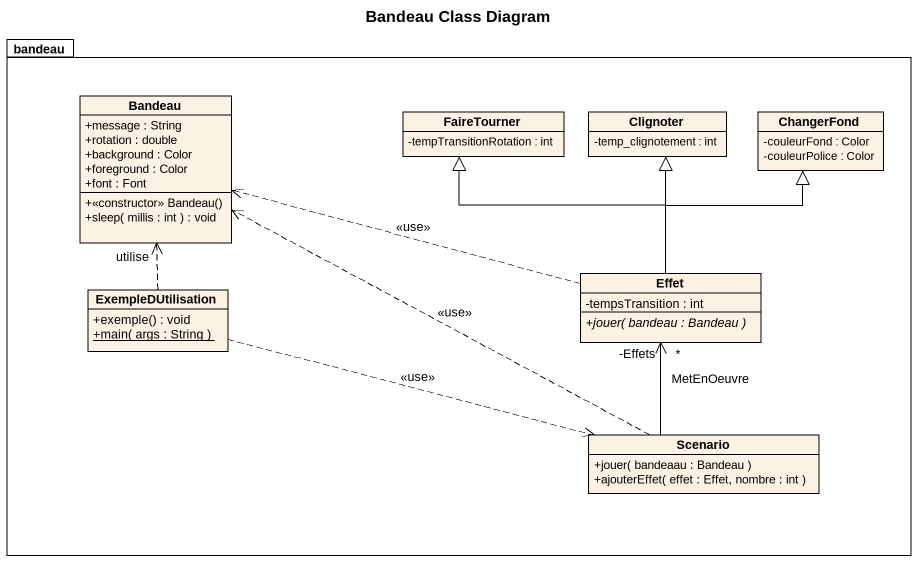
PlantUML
@startuml
title Bandeau Class Diagram
hide circle
hide empty members
skinparam classAttributeIconSize 0
package bandeau {
  class Bandeau {
    +message : String
    +rotation : double
    +background : Color
    +foreground : Color
    +font : Font
    +<<constructor>> Bandeau()
    +sleep( millis : int ) : void
  }
  class FaireTourner {
    -tempTransitionRotation : int
  }
  class Clignoter {
    -temp_clignotement : int
  }
  class ChangerFond {
    -couleurFond : Color
    -couleurPolice : Color
  }
  class ExempleDUtilisation {
    +exemple() : void
    {static} +main( args : String )
  }
  class Effet {
    -tempsTransition : int
    {abstract} +jouer( bandeau : Bandeau )
  }
  class Scenario {
    +jouer( bandeaau : Bandeau )
    +ajouterEffet( effet : Effet, nombre : int )
  }
}
ExempleDUtilisation .up.> Bandeau : utilise
ExempleDUtilisation .right.> Scenario : <<use>>
Effet .left.> Bandeau : <<use>>
Effet -up-|> FaireTourner
Effet -up-|> Clignoter
Effet -up-|> ChangerFond
Scenario .left.> Bandeau : <<use>>
Scenario -up-> "-Effets\n*" Effet : MetEnOeuvre
@enduml
